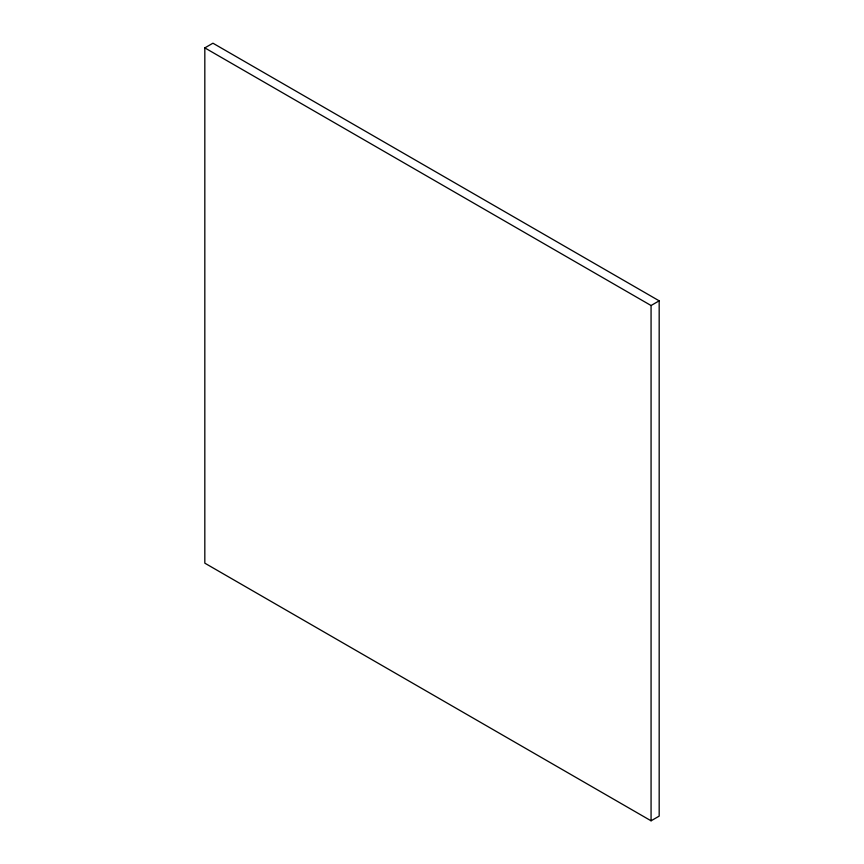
<?xml version="1.0" encoding="UTF-8"?>
<svg xmlns="http://www.w3.org/2000/svg" width="864" height="864" viewBox="0 0 864 864"><rect width="100%" height="100%" fill="white"/><g stroke="black" fill="none" stroke-linecap="round" stroke-linejoin="round"><path stroke-width="1.3" d="M204.822 47.887L212.933 43.2L659.178 300.834L659.178 816.113L651.067 820.8L204.822 563.166L204.822 47.887L651.067 305.521L659.178 300.834M651.067 305.521L651.067 820.8"/></g></svg>
